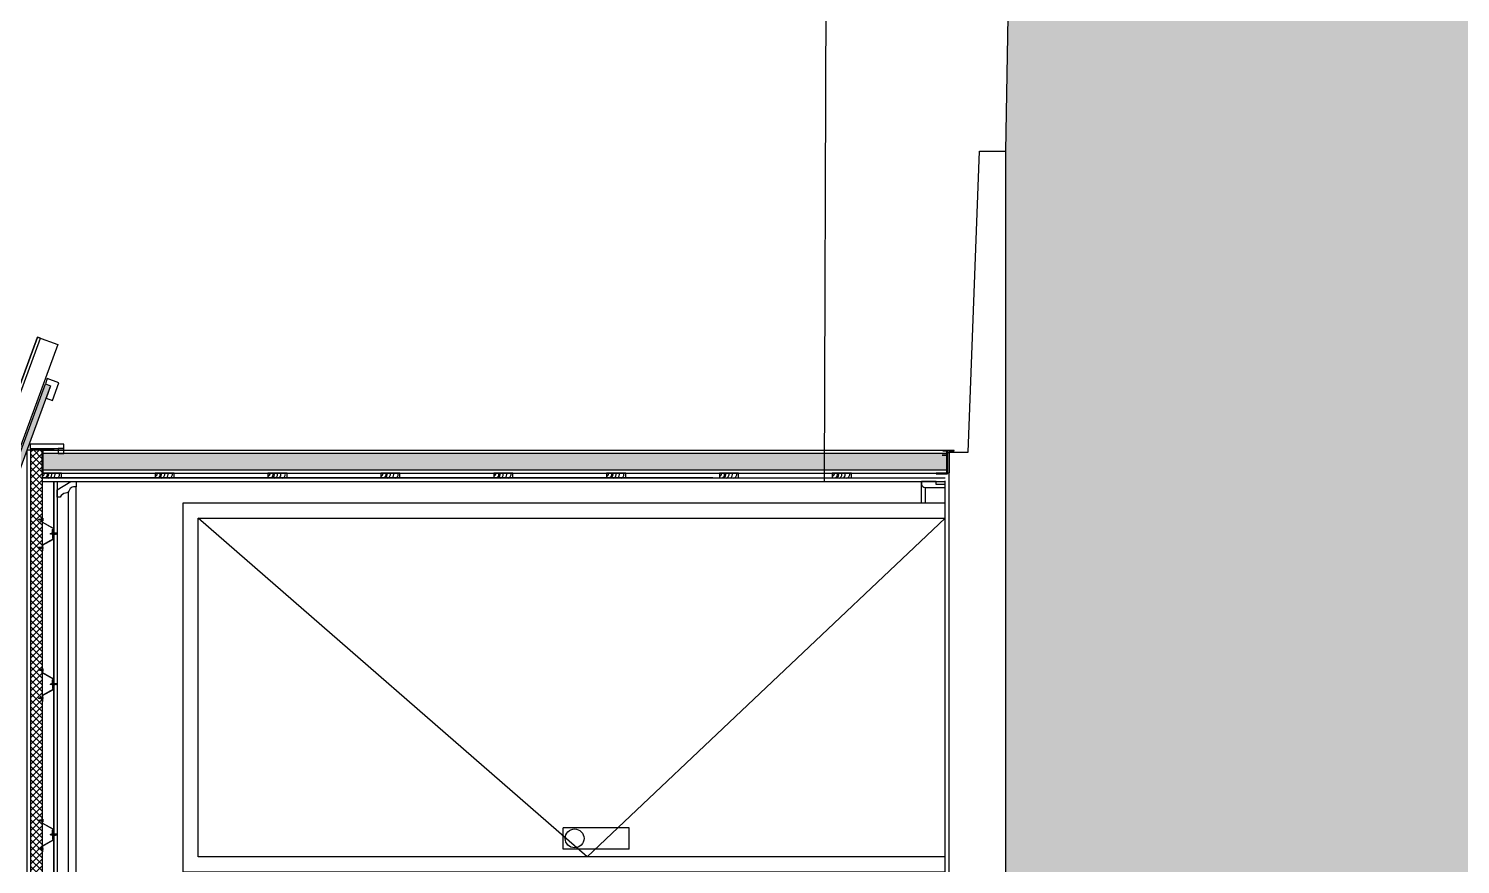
# Model space of a CAD drawing. Header units: inches. Extents: x 203 to 1065, y -1127 to 921.
# Drawn here: x 405.839 to 409.644, y 849.197 to 851.419 of the extents above; entities that cross this region are included whole.
import ezdxf

# ---------------------------------------------------------------- set-up
doc = ezdxf.new("R2010")
doc.units = ezdxf.units.IN
doc.header["$MEASUREMENT"] = 0
doc.linetypes.add('CONTINUA', pattern=[0])
doc.linetypes.add('DASHED2', pattern=[0.375, 0.25, -0.125])
for name, color, linetype in [('1-PLATEA', 3, 'Continuous'), ('CORTE MUROS', 4, 'CONTINUA'), ('CORTE PERFILES Y CERCHA', 3, 'CONTINUA'), ('CORTE PROY', 8, 'CONTINUA'), ('Vegetación', 102, 'Continuous')]:
    doc.layers.add(name, color=color, linetype=linetype)

msp = doc.modelspace()

# ---------------------------------------------------------------- hatches: boundary and pattern name
at = {"linetype": 'ByBlock', "true_color": 0x139b48}
h = msp.add_hatch(color=114, dxfattribs=at)
h.dxf.hatch_style = 1
h.paths.add_polyline_path([(411.4157, 897.9894), (409.4157, 897.9894), (409.0657, 894.6147), (409.0657, 885.3667), (408.7657, 878.8867), (408.7657, 869.6387), (408.4357, 851.0931), (408.4357, 839.3171), (408.1657, 838.0559), (411.4157, 838.0559)])
at = {"layer": 'CORTE MUROS', "ltscale": 0.5}
h = msp.add_hatch(dxfattribs=at)
h.set_pattern_fill('ANSI38', color=252, scale=0.05, angle=90.1237, style=0)
h.set_pattern_definition([(135.1236939, (402.78324, 403.405945), (-0.00440986616, -0.004428948005), []), (225.1236939, (402.78324, 403.405945), (-0.00439078432, -0.01326776217), [0.015625, -0.009375])])
h.paths.add_polyline_path([(403.9681, 845.2051), (403.954, 845.2103), (405.883, 850.4746), (405.8971, 850.4694)])
at = {"layer": 'CORTE MUROS'}
h = msp.add_hatch(dxfattribs=at)
h.set_pattern_fill('HONEY', color=251, scale=0.003, angle=90, style=0)
h.set_pattern_definition([(90, (1198.903841, -1413.614507), (-0.008248891935, 0.0142875), [0.009525, -0.01905]), (210, (1198.903841, -1413.614507), (-0.00824889199, -0.01428749997), [0.009525, -0.01905]), (150, (1198.903841, -1413.614507), (-0.016497783924, 3e-11), [-0.01905, 0.009525])])
h.paths.add_polyline_path([(405.8767, 850.2451), (405.8767, 850.2891), (408.2787, 850.2891), (408.2787, 850.2451)])
at = {"layer": 'CORTE PERFILES Y CERCHA', "ltscale": 0.5}
h = msp.add_hatch(dxfattribs=at)
h.set_pattern_fill('_USER', color=251, scale=0.0125, angle=135, style=0, double=1, pattern_type=0)
h.set_pattern_definition([(135, (377.291917, 560.07682), (-0.00883883476, -0.00883883476), []), (225, (377.291917, 560.07682), (0.00883883476, -0.00883883476), [])])
h.paths.add_polyline_path([(405.8447, 840.1111), (405.8447, 850.2991), (405.8747, 850.2991), (405.8747, 840.1111)])
at = {"layer": 'CORTE PERFILES Y CERCHA'}
msp.add_hatch(color=256, dxfattribs=at).paths.add_polyline_path([(405.8747, 850.2391), (405.8747, 850.3011), (405.8925, 850.3011), (405.8927, 850.3009), (405.8929, 850.3011), (405.9047, 850.3011), (405.9047, 850.2991), (405.8767, 850.2991), (405.8767, 850.2793), (405.8765, 850.2791), (405.8767, 850.2789), (405.8767, 850.2451), (405.8767, 850.2391)])
h = msp.add_hatch(color=256, dxfattribs=at)
h.paths.add_polyline_path([(408.2507, 850.2371), (408.2507, 850.2351), (408.2727, 850.2351), (408.2807, 850.2351), (408.2807, 850.2961), (408.2897, 850.2961), (408.2887, 850.2971), (408.2787, 850.2971), (408.2787, 850.2371)])
h.paths.add_polyline_path([(408.2687, 850.2971), (408.2687, 850.2961), (408.2787, 850.2961), (408.2787, 850.2971)], flags=17)
h.paths.add_polyline_path([(408.2887, 850.2971), (408.2897, 850.2961), (408.2987, 850.2961), (408.2987, 850.2971)])
h.paths.add_polyline_path([(408.2671, 850.2851, 0.388879), (408.2667, 850.2847), (408.2667, 850.2846), (408.2787, 850.2846), (408.2787, 850.2861)], flags=17)

# ---------------------------------------------------------------- linework, layer by layer
at = {"layer": '1-PLATEA', "color": 4}
for p, q in [((408.3357, 850.2931), (408.3657, 851.0931)), ((408.3657, 851.0931), (408.4357, 851.0931)), ((408.4357, 839.3171), (408.4357, 851.0931)), ((408.2857, 840.1171), (408.2857, 850.2931)), ((408.2857, 850.2931), (408.3357, 850.2931))]:
    msp.add_line(p, q, dxfattribs=at)
at = {"layer": 'CORTE MUROS', "color": 1}
for p, q in [((405.8747, 850.2371), (408.2747, 850.2371)), ((405.8747, 850.2244), (408.2747, 850.2244)), ((405.8747, 850.2154), (408.2747, 850.2154))]:
    msp.add_line(p, q, dxfattribs=at)
at = {"layer": 'CORTE MUROS'}
for points in [[(403.8958, 845.2316), (405.8625, 850.5988), (405.916, 850.5792), (403.9493, 845.212)], [(405.8625, 850.5988), (403.8958, 845.2316), (403.9033, 845.2289), (405.87, 850.5961)]]:
    msp.add_lwpolyline(points, close=True, dxfattribs=at)
for points in [[(403.9681, 845.2051), (403.954, 845.2103), (405.883, 850.4746), (405.8971, 850.4694), (403.9681, 845.2051)], [(405.8767, 850.2371), (408.2787, 850.2371), (408.2787, 850.2971), (405.8767, 850.2971)], [(408.2787, 850.2891), (405.8767, 850.2891)], [(408.2787, 850.2451), (405.8767, 850.2451)]]:
    msp.add_lwpolyline(points, dxfattribs=at)
at = {"layer": 'CORTE MUROS', "color": 1}
for points in [[(405.8747, 850.2371), (405.8747, 850.2244), (405.9255, 850.2244), (405.9255, 850.2371)], [(405.8747, 850.2371), (405.8747, 850.2244), (405.9255, 850.2244), (405.9255, 850.2371)], [(406.1747, 850.2371), (406.1747, 850.2244), (406.2255, 850.2244), (406.2255, 850.2371)], [(406.4747, 850.2371), (406.4747, 850.2244), (406.5255, 850.2244), (406.5255, 850.2371)], [(406.7747, 850.2371), (406.7747, 850.2244), (406.8255, 850.2244), (406.8255, 850.2371)], [(407.0747, 850.2371), (407.0747, 850.2244), (407.1255, 850.2244), (407.1255, 850.2371)], [(407.3747, 850.2371), (407.3747, 850.2244), (407.4255, 850.2244), (407.4255, 850.2371)], [(407.6747, 850.2371), (407.6747, 850.2244), (407.7255, 850.2244), (407.7255, 850.2371)], [(407.9747, 850.2371), (407.9747, 850.2244), (408.0255, 850.2244), (408.0255, 850.2371)]]:
    msp.add_lwpolyline(points, close=True, dxfattribs=at)
at = {"layer": 'CORTE MUROS', "color": 254, "linetype": 'DASHED2', "ltscale": 0.05, "const_width": 0.003, "elevation": 0}
msp.add_lwpolyline([(408.2747, 850.2258), (405.8747, 850.2258)], close=True, dxfattribs=at)
at = {"layer": 'CORTE MUROS', "color": 1}
for centre, radius, start, end in [((405.8718, 850.2371), 0.00878, 288.9627, 359.9781), ((405.8718, 850.2371), 0.00878, 288.9627, 359.9781), ((405.8784, 850.2342), 0.0101, 284.3105, 16.715), ((405.8784, 850.2342), 0.0101, 284.3105, 16.715), ((405.8821, 850.2338), 0.00986, 287.7246, 17.0401), ((405.8821, 850.2338), 0.00986, 287.7246, 17.0401), ((405.8901, 850.234), 0.0101, 284.3105, 16.715), ((405.8901, 850.234), 0.0101, 284.3105, 16.715), ((405.898, 850.234), 0.0112, 301.4112, 16.4414), ((405.898, 850.234), 0.0112, 301.4112, 16.4414), ((405.9108, 850.234), 0.0101, 284.3105, 16.715), ((405.9108, 850.234), 0.0101, 284.3105, 16.715), ((406.1718, 850.2371), 0.00878, 288.9627, 359.9781), ((406.1784, 850.2342), 0.0101, 284.3105, 16.715), ((406.1821, 850.2338), 0.00986, 287.7246, 17.0401), ((406.1901, 850.234), 0.0101, 284.3105, 16.715), ((406.198, 850.234), 0.0112, 301.4112, 16.4414), ((406.2108, 850.234), 0.0101, 284.3105, 16.715), ((406.4718, 850.2371), 0.00878, 288.9627, 359.9781), ((406.4784, 850.2342), 0.0101, 284.3105, 16.715), ((406.4821, 850.2338), 0.00986, 287.7246, 17.0401), ((406.4901, 850.234), 0.0101, 284.3105, 16.715), ((406.498, 850.234), 0.0112, 301.4112, 16.4414), ((406.5108, 850.234), 0.0101, 284.3105, 16.715), ((406.7718, 850.2371), 0.00878, 288.9627, 359.9781), ((406.7784, 850.2342), 0.0101, 284.3105, 16.715), ((406.7821, 850.2338), 0.00986, 287.7246, 17.0401), ((406.7901, 850.234), 0.0101, 284.3105, 16.715), ((406.798, 850.234), 0.0112, 301.4112, 16.4414), ((406.8108, 850.234), 0.0101, 284.3105, 16.715), ((407.0718, 850.2371), 0.00878, 288.9627, 359.9781), ((407.0784, 850.2342), 0.0101, 284.3105, 16.715), ((407.0821, 850.2338), 0.00986, 287.7246, 17.0401), ((407.0901, 850.234), 0.0101, 284.3105, 16.715), ((407.098, 850.234), 0.0112, 301.4112, 16.4414), ((407.1108, 850.234), 0.0101, 284.3105, 16.715), ((407.3718, 850.2371), 0.00878, 288.9627, 359.9781), ((407.3784, 850.2342), 0.0101, 284.3105, 16.715), ((407.3821, 850.2338), 0.00986, 287.7246, 17.0401), ((407.3901, 850.234), 0.0101, 284.3105, 16.715), ((407.398, 850.234), 0.0112, 301.4112, 16.4414), ((407.4108, 850.234), 0.0101, 284.3105, 16.715), ((407.6718, 850.2371), 0.00878, 288.9627, 359.9781), ((407.6784, 850.2342), 0.0101, 284.3105, 16.715), ((407.6821, 850.2338), 0.00986, 287.7246, 17.0401), ((407.6901, 850.234), 0.0101, 284.3105, 16.715), ((407.698, 850.234), 0.0112, 301.4112, 16.4414), ((407.7108, 850.234), 0.0101, 284.3105, 16.715), ((407.9718, 850.2371), 0.00878, 288.9627, 359.9781), ((407.9784, 850.2342), 0.0101, 284.3105, 16.715), ((407.9821, 850.2338), 0.00986, 287.7246, 17.0401), ((407.9901, 850.234), 0.0101, 284.3105, 16.715), ((407.998, 850.234), 0.0112, 301.4112, 16.4414), ((408.0108, 850.234), 0.0101, 284.3105, 16.715)]:
    msp.add_arc(centre, radius, start, end, dxfattribs=at)
at = {"layer": 'CORTE PERFILES Y CERCHA', "color": 2}
for p, q in [((405.9047, 850.2154), (405.9047, 840.1948)), ((405.9057, 850.2154), (405.9057, 840.1948)), ((405.9147, 850.2154), (405.9147, 840.1948))]:
    msp.add_line(p, q, dxfattribs=at)
at = {"layer": 'CORTE PERFILES Y CERCHA'}
for p, q in [((408.2747, 840.1751), (408.2747, 850.2171)), ((405.8686, 850.1147), (405.8682, 850.1143)), ((405.8686, 850.1147), (405.8691, 850.1144)), ((405.869, 850.1124), (405.8686, 850.1147)), ((405.8699, 850.1145), (405.8691, 850.1144)), ((405.8703, 850.115), (405.8699, 850.1145)), ((405.8699, 850.1145), (405.8704, 850.1125)), ((405.8703, 850.115), (405.8708, 850.1146)), ((405.8709, 850.1121), (405.8703, 850.115)), ((405.8717, 850.1147), (405.8708, 850.1146)), ((405.8708, 850.1146), (405.8713, 850.1124)), ((405.8721, 850.1153), (405.8717, 850.1147)), ((405.8717, 850.1147), (405.8723, 850.1123)), ((405.8721, 850.1153), (405.8726, 850.1148)), ((405.8727, 850.1118), (405.8721, 850.1153)), ((405.8735, 850.1149), (405.8726, 850.1148)), ((405.8726, 850.1148), (405.8732, 850.1122)), ((405.8739, 850.1155), (405.8735, 850.1149)), ((405.8735, 850.1149), (405.8742, 850.1121)), ((405.8739, 850.1155), (405.8744, 850.115)), ((405.8747, 850.1115), (405.8739, 850.1155)), ((405.8751, 850.1151), (405.8744, 850.115)), ((405.8744, 850.115), (405.8751, 850.112)), ((405.8747, 850.1151), (405.8747, 850.122)), ((405.8751, 850.1151), (405.8751, 850.122)), ((405.8751, 850.122), (405.8752, 850.122)), ((405.8756, 850.117), (405.8751, 850.1165)), ((405.8751, 850.1105), (405.8751, 850.1165)), ((405.8751, 850.1151), (405.8751, 850.112)), ((405.8752, 850.1201), (405.8752, 850.122)), ((405.8752, 850.1201), (405.8756, 850.1201)), ((405.8756, 850.1201), (405.8756, 850.122)), ((405.8756, 850.1171), (405.8756, 850.11)), ((405.8756, 850.117), (405.8756, 850.1101)), ((405.8764, 850.1171), (405.8764, 850.11)), ((405.8682, 850.1143), (405.8644, 850.1135)), ((405.8644, 850.1135), (405.8652, 850.114)), ((405.8652, 850.1135), (405.8644, 850.1135)), ((405.8644, 850.1135), (405.8652, 850.1131)), ((405.8682, 850.1143), (405.8652, 850.114)), ((405.8652, 850.1131), (405.8652, 850.1135)), ((405.8686, 850.1128), (405.8652, 850.1131)), ((405.8682, 850.1143), (405.8686, 850.1128)), ((405.869, 850.1124), (405.8686, 850.1128)), ((405.869, 850.1124), (405.8695, 850.1126)), ((405.8691, 850.1144), (405.8695, 850.1126)), ((405.8704, 850.1125), (405.8695, 850.1126)), ((405.8709, 850.1121), (405.8704, 850.1125)), ((405.8709, 850.1121), (405.8713, 850.1124)), ((405.8723, 850.1123), (405.8713, 850.1124)), ((405.8727, 850.1118), (405.8723, 850.1123)), ((405.8727, 850.1118), (405.8732, 850.1122)), ((405.8742, 850.1121), (405.8732, 850.1122)), ((405.8747, 850.1115), (405.8742, 850.1121)), ((405.8747, 850.1115), (405.8751, 850.112)), ((405.8747, 850.1065), (405.8747, 850.1116)), ((405.8751, 850.1068), (405.8751, 850.112)), ((405.8756, 850.1101), (405.8751, 850.1105)), ((405.8769, 850.1135), (405.8764, 850.1135)), ((405.8978, 850.0754), (405.8982, 850.0771)), ((405.8985, 850.0775), (405.8981, 850.0751)), ((405.8985, 850.0775), (405.8982, 850.0771)), ((405.8984, 850.0752), (405.8989, 850.0771)), ((405.8985, 850.0775), (405.8989, 850.0771)), ((405.8996, 850.0773), (405.8989, 850.0771)), ((405.899, 850.075), (405.8996, 850.0773)), ((405.8999, 850.0777), (405.8994, 850.0747)), ((405.8999, 850.0777), (405.8996, 850.0773)), ((405.8997, 850.075), (405.9002, 850.0773)), ((405.8999, 850.0777), (405.9003, 850.0773)), ((405.9009, 850.0773), (405.9002, 850.0773)), ((405.9004, 850.075), (405.9009, 850.0773)), ((405.9013, 850.0777), (405.9007, 850.0747)), ((405.9013, 850.0777), (405.9009, 850.0773)), ((405.901, 850.075), (405.9016, 850.0773)), ((405.9013, 850.0777), (405.9016, 850.0773)), ((405.9023, 850.0773), (405.9016, 850.0773)), ((405.9017, 850.075), (405.9023, 850.0773)), ((405.9026, 850.0777), (405.902, 850.0747)), ((405.9026, 850.0777), (405.9023, 850.0773)), ((405.9024, 850.075), (405.9029, 850.0773)), ((405.9026, 850.0777), (405.9029, 850.0773)), ((405.9036, 850.0773), (405.9029, 850.0773)), ((405.9031, 850.075), (405.9036, 850.0773)), ((405.904, 850.0777), (405.9034, 850.0747)), ((405.904, 850.0777), (405.9036, 850.0773)), ((405.9037, 850.075), (405.9043, 850.0773)), ((405.904, 850.0777), (405.9043, 850.0773)), ((405.905, 850.0773), (405.9043, 850.0773)), ((405.9044, 850.075), (405.905, 850.0773)), ((405.9053, 850.0777), (405.9047, 850.0747)), ((405.9053, 850.0777), (405.905, 850.0773)), ((405.9051, 850.075), (405.9056, 850.0773)), ((405.9053, 850.0777), (405.9056, 850.0773)), ((405.9064, 850.0773), (405.9056, 850.0773)), ((405.9064, 850.0773), (405.9056, 850.0773)), ((405.9058, 850.075), (405.9064, 850.0773)), ((405.9058, 850.075), (405.9064, 850.0773)), ((405.9067, 850.0777), (405.9061, 850.0747)), ((405.9067, 850.0777), (405.9064, 850.0773)), ((405.9065, 850.075), (405.907, 850.0773)), ((405.9067, 850.0777), (405.907, 850.0773)), ((405.9077, 850.0773), (405.907, 850.0773)), ((405.9072, 850.075), (405.9077, 850.0773)), ((405.9072, 850.075), (405.9077, 850.0773)), ((405.9072, 850.075), (405.9077, 850.0773)), ((405.9081, 850.0777), (405.9075, 850.0747)), ((405.9081, 850.0777), (405.9077, 850.0773)), ((405.9078, 850.075), (405.9084, 850.0773)), ((405.9081, 850.0777), (405.9084, 850.0773)), ((405.9091, 850.0773), (405.9084, 850.0773)), ((405.9085, 850.075), (405.9091, 850.0773)), ((405.9085, 850.075), (405.9091, 850.0773)), ((405.9085, 850.075), (405.9091, 850.0773)), ((405.9094, 850.0777), (405.9088, 850.0747)), ((405.9094, 850.0777), (405.9091, 850.0773)), ((405.9092, 850.075), (405.9097, 850.0773)), ((405.9094, 850.0777), (405.9097, 850.0773)), ((405.9104, 850.0773), (405.9097, 850.0773)), ((405.9098, 850.075), (405.9104, 850.0773)), ((405.9107, 850.0777), (405.9102, 850.0747)), ((405.9107, 850.0777), (405.9104, 850.0773)), ((405.9107, 850.0777), (405.9104, 850.0773)), ((405.9105, 850.075), (405.9111, 850.0773)), ((405.9107, 850.0777), (405.9111, 850.0773)), ((405.9107, 850.0777), (405.9111, 850.0773)), ((405.9118, 850.0773), (405.9111, 850.0773)), ((405.9112, 850.075), (405.9118, 850.0773)), ((405.9121, 850.0777), (405.9115, 850.0747)), ((405.9121, 850.0777), (405.9118, 850.0773)), ((405.9121, 850.0777), (405.9118, 850.0773)), ((405.9119, 850.075), (405.9124, 850.0773)), ((405.9121, 850.0777), (405.9124, 850.0773)), ((405.9121, 850.0777), (405.9124, 850.0773)), ((405.913, 850.0773), (405.9124, 850.0773)), ((405.9131, 850.0773), (405.9124, 850.0773)), ((405.9147, 850.0788), (405.9131, 850.0773)), ((405.9147, 850.0736), (405.9147, 850.0788)), ((405.8644, 850.0388), (405.8652, 850.0392)), ((405.8652, 850.0388), (405.8644, 850.0388)), ((405.8644, 850.0388), (405.8652, 850.0384)), ((405.8682, 850.038), (405.8644, 850.0388)), ((405.8686, 850.0396), (405.8652, 850.0392)), ((405.8652, 850.0392), (405.8652, 850.0388)), ((405.8682, 850.038), (405.8652, 850.0384)), ((405.8682, 850.038), (405.8686, 850.0396)), ((405.869, 850.0399), (405.8686, 850.0377)), ((405.869, 850.0399), (405.8686, 850.0396)), ((405.869, 850.0399), (405.8695, 850.0397)), ((405.8691, 850.0379), (405.8695, 850.0397)), ((405.8704, 850.0398), (405.8695, 850.0397)), ((405.8699, 850.0378), (405.8704, 850.0398)), ((405.8709, 850.0402), (405.8703, 850.0374)), ((405.8709, 850.0402), (405.8704, 850.0398)), ((405.8708, 850.0377), (405.8713, 850.0399)), ((405.8709, 850.0402), (405.8713, 850.0399)), ((405.8723, 850.04), (405.8713, 850.0399)), ((405.8717, 850.0376), (405.8723, 850.04)), ((405.8727, 850.0405), (405.8721, 850.0371)), ((405.8727, 850.0405), (405.8723, 850.04)), ((405.8726, 850.0375), (405.8732, 850.0401)), ((405.8727, 850.0405), (405.8732, 850.0401)), ((405.8742, 850.0402), (405.8732, 850.0401)), ((405.8735, 850.0374), (405.8742, 850.0402)), ((405.8747, 850.0408), (405.8739, 850.0368)), ((405.8747, 850.0408), (405.8742, 850.0402)), ((405.8744, 850.0373), (405.8751, 850.0403)), ((405.8747, 850.0459), (405.8747, 850.0407)), ((405.8747, 850.0408), (405.8751, 850.0403)), ((405.8751, 850.0456), (405.8751, 850.0403)), ((405.8756, 850.0422), (405.8751, 850.0418)), ((405.8751, 850.0418), (405.8751, 850.0403)), ((405.8751, 850.0372), (405.8751, 850.0403)), ((405.8756, 850.0352), (405.8756, 850.0423)), ((405.8756, 850.0353), (405.8756, 850.0422)), ((405.8764, 850.0352), (405.8764, 850.0423)), ((405.8769, 850.0388), (405.8764, 850.0388)), ((405.8978, 850.0754), (405.8954, 850.0762)), ((405.8981, 850.0751), (405.8978, 850.0754)), ((405.8981, 850.0751), (405.8984, 850.0752)), ((405.899, 850.075), (405.8984, 850.0752)), ((405.8994, 850.0747), (405.899, 850.075)), ((405.8994, 850.0747), (405.8997, 850.075)), ((405.9004, 850.075), (405.8997, 850.075)), ((405.9007, 850.0747), (405.9004, 850.075)), ((405.9007, 850.0747), (405.901, 850.075)), ((405.9017, 850.075), (405.901, 850.075)), ((405.902, 850.0747), (405.9017, 850.075)), ((405.902, 850.0747), (405.9024, 850.075)), ((405.9031, 850.075), (405.9024, 850.075)), ((405.9034, 850.0747), (405.9031, 850.075)), ((405.9034, 850.0747), (405.9037, 850.075)), ((405.9044, 850.075), (405.9037, 850.075)), ((405.9047, 850.0747), (405.9044, 850.075)), ((405.9047, 850.0747), (405.9051, 850.075)), ((405.9058, 850.075), (405.9051, 850.075)), ((405.9061, 850.0747), (405.9058, 850.075)), ((405.9061, 850.0747), (405.9065, 850.075)), ((405.9072, 850.075), (405.9065, 850.075)), ((405.9075, 850.0747), (405.9072, 850.075)), ((405.9075, 850.0747), (405.9078, 850.075)), ((405.9085, 850.075), (405.9078, 850.075)), ((405.9088, 850.0747), (405.9085, 850.075)), ((405.9088, 850.0747), (405.9092, 850.075)), ((405.9098, 850.075), (405.9092, 850.075)), ((405.9102, 850.0747), (405.9098, 850.075)), ((405.9102, 850.0747), (405.9105, 850.075)), ((405.9112, 850.075), (405.9105, 850.075)), ((405.9115, 850.0747), (405.9112, 850.075)), ((405.9115, 850.0747), (405.9119, 850.075)), ((405.9124, 850.075), (405.9119, 850.075)), ((405.9131, 850.075), (405.9119, 850.075)), ((405.9147, 850.0736), (405.9131, 850.075)), ((405.9147, 850.0762), (405.9143, 850.0762)), ((405.8686, 850.0377), (405.8682, 850.038)), ((405.8686, 850.0377), (405.8691, 850.0379)), ((405.8699, 850.0378), (405.8691, 850.0379)), ((405.8703, 850.0374), (405.8699, 850.0378)), ((405.8703, 850.0374), (405.8708, 850.0377)), ((405.8717, 850.0376), (405.8708, 850.0377)), ((405.8721, 850.0371), (405.8717, 850.0376)), ((405.8721, 850.0371), (405.8726, 850.0375)), ((405.8735, 850.0374), (405.8726, 850.0375)), ((405.8739, 850.0368), (405.8735, 850.0374)), ((405.8739, 850.0368), (405.8744, 850.0373)), ((405.8751, 850.0372), (405.8744, 850.0373)), ((405.8747, 850.0373), (405.8747, 850.0303)), ((405.8751, 850.0372), (405.8751, 850.0303)), ((405.8751, 850.0372), (405.8751, 850.0358)), ((405.8756, 850.0353), (405.8751, 850.0358)), ((405.8751, 850.0303), (405.8752, 850.0303)), ((405.8752, 850.0322), (405.8752, 850.0303)), ((405.8752, 850.0322), (405.8756, 850.0322)), ((405.8756, 850.0322), (405.8756, 850.0303)), ((405.8682, 849.7143), (405.8644, 849.7135)), ((405.8644, 849.7135), (405.8652, 849.714)), ((405.8652, 849.7135), (405.8644, 849.7135)), ((405.8644, 849.7135), (405.8652, 849.7131)), ((405.8682, 849.7143), (405.8652, 849.714)), ((405.8652, 849.7131), (405.8652, 849.7135)), ((405.8686, 849.7128), (405.8652, 849.7131)), ((405.8686, 849.7147), (405.8682, 849.7143)), ((405.8682, 849.7143), (405.8686, 849.7128)), ((405.8686, 849.7147), (405.8691, 849.7144)), ((405.869, 849.7124), (405.8686, 849.7147)), ((405.869, 849.7124), (405.8686, 849.7128)), ((405.869, 849.7124), (405.8695, 849.7126)), ((405.8699, 849.7145), (405.8691, 849.7144)), ((405.8691, 849.7144), (405.8695, 849.7126)), ((405.8704, 849.7125), (405.8695, 849.7126)), ((405.8703, 849.715), (405.8699, 849.7145)), ((405.8699, 849.7145), (405.8704, 849.7125)), ((405.8703, 849.715), (405.8708, 849.7146)), ((405.8709, 849.7121), (405.8703, 849.715)), ((405.8709, 849.7121), (405.8704, 849.7125)), ((405.8717, 849.7147), (405.8708, 849.7146)), ((405.8708, 849.7146), (405.8713, 849.7124)), ((405.8709, 849.7121), (405.8713, 849.7124)), ((405.8723, 849.7123), (405.8713, 849.7124)), ((405.8721, 849.7153), (405.8717, 849.7147)), ((405.8717, 849.7147), (405.8723, 849.7123)), ((405.8721, 849.7153), (405.8726, 849.7148)), ((405.8727, 849.7118), (405.8721, 849.7153)), ((405.8727, 849.7118), (405.8723, 849.7123)), ((405.8735, 849.7149), (405.8726, 849.7148)), ((405.8726, 849.7148), (405.8732, 849.7122)), ((405.8727, 849.7118), (405.8732, 849.7122)), ((405.8742, 849.7121), (405.8732, 849.7122)), ((405.8739, 849.7155), (405.8735, 849.7149)), ((405.8735, 849.7149), (405.8742, 849.7121)), ((405.8739, 849.7155), (405.8744, 849.715)), ((405.8747, 849.7115), (405.8739, 849.7155)), ((405.8747, 849.7115), (405.8742, 849.7121)), ((405.8751, 849.7151), (405.8744, 849.715)), ((405.8744, 849.715), (405.8751, 849.712)), ((405.8747, 849.7151), (405.8747, 849.722)), ((405.8747, 849.7115), (405.8751, 849.712)), ((405.8747, 849.7065), (405.8747, 849.7116)), ((405.8751, 849.7151), (405.8751, 849.722)), ((405.8751, 849.722), (405.8752, 849.722)), ((405.8756, 849.717), (405.8751, 849.7165)), ((405.8751, 849.7105), (405.8751, 849.7165)), ((405.8751, 849.7151), (405.8751, 849.712)), ((405.8751, 849.7068), (405.8751, 849.712)), ((405.8756, 849.7101), (405.8751, 849.7105)), ((405.8752, 849.7201), (405.8752, 849.722)), ((405.8752, 849.7201), (405.8756, 849.7201)), ((405.8756, 849.7201), (405.8756, 849.722)), ((405.8756, 849.7171), (405.8756, 849.71)), ((405.8756, 849.717), (405.8756, 849.7101)), ((405.8764, 849.7171), (405.8764, 849.71)), ((405.8769, 849.7135), (405.8764, 849.7135)), ((405.8978, 849.6754), (405.8954, 849.6762)), ((405.8978, 849.6754), (405.8982, 849.6771)), ((405.8981, 849.6751), (405.8978, 849.6754)), ((405.8985, 849.6775), (405.8981, 849.6751)), ((405.8981, 849.6751), (405.8984, 849.6752)), ((405.8985, 849.6775), (405.8982, 849.6771)), ((405.8984, 849.6752), (405.8989, 849.6771)), ((405.899, 849.675), (405.8984, 849.6752)), ((405.8985, 849.6775), (405.8989, 849.6771)), ((405.8996, 849.6773), (405.8989, 849.6771)), ((405.899, 849.675), (405.8996, 849.6773)), ((405.8994, 849.6747), (405.899, 849.675)), ((405.8999, 849.6777), (405.8994, 849.6747)), ((405.8994, 849.6747), (405.8997, 849.675)), ((405.8999, 849.6777), (405.8996, 849.6773)), ((405.8997, 849.675), (405.9002, 849.6773)), ((405.9004, 849.675), (405.8997, 849.675)), ((405.8999, 849.6777), (405.9003, 849.6773)), ((405.9009, 849.6773), (405.9002, 849.6773)), ((405.9004, 849.675), (405.9009, 849.6773)), ((405.9007, 849.6747), (405.9004, 849.675)), ((405.9013, 849.6777), (405.9007, 849.6747)), ((405.9007, 849.6747), (405.901, 849.675)), ((405.9013, 849.6777), (405.9009, 849.6773)), ((405.901, 849.675), (405.9016, 849.6773)), ((405.9017, 849.675), (405.901, 849.675)), ((405.9013, 849.6777), (405.9016, 849.6773)), ((405.9023, 849.6773), (405.9016, 849.6773)), ((405.9017, 849.675), (405.9023, 849.6773)), ((405.902, 849.6747), (405.9017, 849.675)), ((405.9026, 849.6777), (405.902, 849.6747)), ((405.902, 849.6747), (405.9024, 849.675)), ((405.9026, 849.6777), (405.9023, 849.6773)), ((405.9024, 849.675), (405.9029, 849.6773)), ((405.9031, 849.675), (405.9024, 849.675)), ((405.9026, 849.6777), (405.9029, 849.6773)), ((405.9036, 849.6773), (405.9029, 849.6773)), ((405.9031, 849.675), (405.9036, 849.6773)), ((405.9034, 849.6747), (405.9031, 849.675)), ((405.904, 849.6777), (405.9034, 849.6747)), ((405.9034, 849.6747), (405.9037, 849.675)), ((405.904, 849.6777), (405.9036, 849.6773)), ((405.9037, 849.675), (405.9043, 849.6773)), ((405.9044, 849.675), (405.9037, 849.675)), ((405.904, 849.6777), (405.9043, 849.6773)), ((405.905, 849.6773), (405.9043, 849.6773)), ((405.9044, 849.675), (405.905, 849.6773)), ((405.9047, 849.6747), (405.9044, 849.675)), ((405.9053, 849.6777), (405.9047, 849.6747)), ((405.9047, 849.6747), (405.9051, 849.675)), ((405.9053, 849.6777), (405.905, 849.6773)), ((405.9051, 849.675), (405.9056, 849.6773)), ((405.9058, 849.675), (405.9051, 849.675)), ((405.9053, 849.6777), (405.9056, 849.6773)), ((405.9064, 849.6773), (405.9056, 849.6773)), ((405.9064, 849.6773), (405.9056, 849.6773)), ((405.9058, 849.675), (405.9064, 849.6773)), ((405.9058, 849.675), (405.9064, 849.6773)), ((405.9061, 849.6747), (405.9058, 849.675)), ((405.9067, 849.6777), (405.9061, 849.6747)), ((405.9061, 849.6747), (405.9065, 849.675)), ((405.9067, 849.6777), (405.9064, 849.6773)), ((405.9065, 849.675), (405.907, 849.6773)), ((405.9072, 849.675), (405.9065, 849.675)), ((405.9067, 849.6777), (405.907, 849.6773)), ((405.9077, 849.6773), (405.907, 849.6773)), ((405.9072, 849.675), (405.9077, 849.6773)), ((405.9072, 849.675), (405.9077, 849.6773)), ((405.9072, 849.675), (405.9077, 849.6773)), ((405.9075, 849.6747), (405.9072, 849.675)), ((405.9081, 849.6777), (405.9075, 849.6747)), ((405.9075, 849.6747), (405.9078, 849.675)), ((405.9081, 849.6777), (405.9077, 849.6773)), ((405.9078, 849.675), (405.9084, 849.6773)), ((405.9085, 849.675), (405.9078, 849.675)), ((405.9081, 849.6777), (405.9084, 849.6773)), ((405.9091, 849.6773), (405.9084, 849.6773)), ((405.9085, 849.675), (405.9091, 849.6773)), ((405.9085, 849.675), (405.9091, 849.6773)), ((405.9085, 849.675), (405.9091, 849.6773)), ((405.9088, 849.6747), (405.9085, 849.675)), ((405.9094, 849.6777), (405.9088, 849.6747)), ((405.9088, 849.6747), (405.9092, 849.675)), ((405.9094, 849.6777), (405.9091, 849.6773)), ((405.9092, 849.675), (405.9097, 849.6773)), ((405.9098, 849.675), (405.9092, 849.675)), ((405.9094, 849.6777), (405.9097, 849.6773)), ((405.9104, 849.6773), (405.9097, 849.6773)), ((405.9098, 849.675), (405.9104, 849.6773)), ((405.9102, 849.6747), (405.9098, 849.675)), ((405.9107, 849.6777), (405.9102, 849.6747)), ((405.9102, 849.6747), (405.9105, 849.675)), ((405.9107, 849.6777), (405.9104, 849.6773)), ((405.9107, 849.6777), (405.9104, 849.6773)), ((405.9105, 849.675), (405.9111, 849.6773)), ((405.9112, 849.675), (405.9105, 849.675)), ((405.9107, 849.6777), (405.9111, 849.6773)), ((405.9107, 849.6777), (405.9111, 849.6773)), ((405.9118, 849.6773), (405.9111, 849.6773)), ((405.9112, 849.675), (405.9118, 849.6773)), ((405.9115, 849.6747), (405.9112, 849.675)), ((405.9121, 849.6777), (405.9115, 849.6747)), ((405.9115, 849.6747), (405.9119, 849.675)), ((405.9121, 849.6777), (405.9118, 849.6773)), ((405.9121, 849.6777), (405.9118, 849.6773)), ((405.9119, 849.675), (405.9124, 849.6773)), ((405.9124, 849.675), (405.9119, 849.675)), ((405.9131, 849.675), (405.9119, 849.675)), ((405.9121, 849.6777), (405.9124, 849.6773)), ((405.9121, 849.6777), (405.9124, 849.6773)), ((405.913, 849.6773), (405.9124, 849.6773)), ((405.9131, 849.6773), (405.9124, 849.6773)), ((405.9147, 849.6788), (405.9131, 849.6773)), ((405.9147, 849.6736), (405.9131, 849.675)), ((405.9147, 849.6762), (405.9143, 849.6762)), ((405.9147, 849.6736), (405.9147, 849.6788)), ((405.8644, 849.6388), (405.8652, 849.6392)), ((405.8652, 849.6388), (405.8644, 849.6388)), ((405.8644, 849.6388), (405.8652, 849.6384)), ((405.8682, 849.638), (405.8644, 849.6388)), ((405.8686, 849.6396), (405.8652, 849.6392)), ((405.8652, 849.6392), (405.8652, 849.6388)), ((405.8682, 849.638), (405.8652, 849.6384)), ((405.8682, 849.638), (405.8686, 849.6396)), ((405.8686, 849.6377), (405.8682, 849.638)), ((405.869, 849.6399), (405.8686, 849.6377)), ((405.869, 849.6399), (405.8686, 849.6396)), ((405.8686, 849.6377), (405.8691, 849.6379)), ((405.869, 849.6399), (405.8695, 849.6397)), ((405.8691, 849.6379), (405.8695, 849.6397)), ((405.8699, 849.6378), (405.8691, 849.6379)), ((405.8704, 849.6398), (405.8695, 849.6397)), ((405.8699, 849.6378), (405.8704, 849.6398)), ((405.8703, 849.6374), (405.8699, 849.6378)), ((405.8709, 849.6402), (405.8703, 849.6374)), ((405.8703, 849.6374), (405.8708, 849.6377)), ((405.8709, 849.6402), (405.8704, 849.6398)), ((405.8708, 849.6377), (405.8713, 849.6399)), ((405.8717, 849.6376), (405.8708, 849.6377)), ((405.8709, 849.6402), (405.8713, 849.6399)), ((405.8723, 849.64), (405.8713, 849.6399)), ((405.8717, 849.6376), (405.8723, 849.64)), ((405.8721, 849.6371), (405.8717, 849.6376)), ((405.8727, 849.6405), (405.8721, 849.6371)), ((405.8721, 849.6371), (405.8726, 849.6375)), ((405.8727, 849.6405), (405.8723, 849.64)), ((405.8726, 849.6375), (405.8732, 849.6401)), ((405.8735, 849.6374), (405.8726, 849.6375)), ((405.8727, 849.6405), (405.8732, 849.6401)), ((405.8742, 849.6402), (405.8732, 849.6401)), ((405.8735, 849.6374), (405.8742, 849.6402)), ((405.8739, 849.6368), (405.8735, 849.6374)), ((405.8747, 849.6408), (405.8739, 849.6368)), ((405.8739, 849.6368), (405.8744, 849.6373)), ((405.8747, 849.6408), (405.8742, 849.6402)), ((405.8744, 849.6373), (405.8751, 849.6403)), ((405.8751, 849.6372), (405.8744, 849.6373)), ((405.8747, 849.6459), (405.8747, 849.6407)), ((405.8747, 849.6408), (405.8751, 849.6403)), ((405.8747, 849.6373), (405.8747, 849.6303)), ((405.8751, 849.6456), (405.8751, 849.6403)), ((405.8756, 849.6422), (405.8751, 849.6418)), ((405.8751, 849.6418), (405.8751, 849.6403)), ((405.8751, 849.6372), (405.8751, 849.6403)), ((405.8751, 849.6372), (405.8751, 849.6303)), ((405.8751, 849.6372), (405.8751, 849.6358)), ((405.8756, 849.6353), (405.8751, 849.6358)), ((405.8751, 849.6303), (405.8752, 849.6303)), ((405.8752, 849.6322), (405.8752, 849.6303)), ((405.8752, 849.6322), (405.8756, 849.6322)), ((405.8756, 849.6352), (405.8756, 849.6423)), ((405.8756, 849.6353), (405.8756, 849.6422)), ((405.8756, 849.6322), (405.8756, 849.6303)), ((405.8764, 849.6352), (405.8764, 849.6423)), ((405.8769, 849.6388), (405.8764, 849.6388)), ((405.8739, 849.3155), (405.8735, 849.3149)), ((405.8739, 849.3155), (405.8744, 849.315)), ((405.8747, 849.3115), (405.8739, 849.3155)), ((405.8747, 849.3151), (405.8747, 849.322)), ((405.8751, 849.3151), (405.8751, 849.322)), ((405.8751, 849.322), (405.8752, 849.322)), ((405.8756, 849.317), (405.8751, 849.3165)), ((405.8751, 849.3105), (405.8751, 849.3165)), ((405.8752, 849.3201), (405.8752, 849.322)), ((405.8752, 849.3201), (405.8756, 849.3201)), ((405.8756, 849.3201), (405.8756, 849.322)), ((405.8756, 849.3171), (405.8756, 849.31)), ((405.8756, 849.317), (405.8756, 849.3101)), ((405.8764, 849.3171), (405.8764, 849.31)), ((405.8682, 849.3143), (405.8644, 849.3135)), ((405.8644, 849.3135), (405.8652, 849.314)), ((405.8652, 849.3135), (405.8644, 849.3135)), ((405.8644, 849.3135), (405.8652, 849.3131)), ((405.8682, 849.3143), (405.8652, 849.314)), ((405.8652, 849.3131), (405.8652, 849.3135)), ((405.8686, 849.3128), (405.8652, 849.3131)), ((405.8686, 849.3147), (405.8682, 849.3143)), ((405.8682, 849.3143), (405.8686, 849.3128)), ((405.8686, 849.3147), (405.8691, 849.3144)), ((405.869, 849.3124), (405.8686, 849.3147)), ((405.869, 849.3124), (405.8686, 849.3128)), ((405.869, 849.3124), (405.8695, 849.3126)), ((405.8699, 849.3145), (405.8691, 849.3144)), ((405.8691, 849.3144), (405.8695, 849.3126)), ((405.8704, 849.3125), (405.8695, 849.3126)), ((405.8703, 849.315), (405.8699, 849.3145)), ((405.8699, 849.3145), (405.8704, 849.3125)), ((405.8703, 849.315), (405.8708, 849.3146)), ((405.8709, 849.3121), (405.8703, 849.315)), ((405.8709, 849.3121), (405.8704, 849.3125)), ((405.8717, 849.3147), (405.8708, 849.3146)), ((405.8708, 849.3146), (405.8713, 849.3124)), ((405.8709, 849.3121), (405.8713, 849.3124)), ((405.8723, 849.3123), (405.8713, 849.3124)), ((405.8721, 849.3153), (405.8717, 849.3147)), ((405.8717, 849.3147), (405.8723, 849.3123)), ((405.8721, 849.3153), (405.8726, 849.3148)), ((405.8727, 849.3118), (405.8721, 849.3153)), ((405.8727, 849.3118), (405.8723, 849.3123)), ((405.8735, 849.3149), (405.8726, 849.3148)), ((405.8726, 849.3148), (405.8732, 849.3122)), ((405.8727, 849.3118), (405.8732, 849.3122)), ((405.8742, 849.3121), (405.8732, 849.3122)), ((405.8735, 849.3149), (405.8742, 849.3121)), ((405.8747, 849.3115), (405.8742, 849.3121)), ((405.8751, 849.3151), (405.8744, 849.315)), ((405.8744, 849.315), (405.8751, 849.312)), ((405.8747, 849.3115), (405.8751, 849.312)), ((405.8747, 849.3065), (405.8747, 849.3116)), ((405.8751, 849.3151), (405.8751, 849.312)), ((405.8751, 849.3068), (405.8751, 849.312)), ((405.8756, 849.3101), (405.8751, 849.3105)), ((405.8769, 849.3135), (405.8764, 849.3135)), ((405.8985, 849.2775), (405.8981, 849.2751)), ((405.8985, 849.2775), (405.8982, 849.2771)), ((405.8985, 849.2775), (405.8989, 849.2771)), ((405.8996, 849.2773), (405.8989, 849.2771)), ((405.899, 849.275), (405.8996, 849.2773)), ((405.8999, 849.2777), (405.8994, 849.2747)), ((405.8999, 849.2777), (405.8996, 849.2773)), ((405.8997, 849.275), (405.9002, 849.2773)), ((405.8999, 849.2777), (405.9003, 849.2773)), ((405.9009, 849.2773), (405.9002, 849.2773)), ((405.9004, 849.275), (405.9009, 849.2773)), ((405.9013, 849.2777), (405.9007, 849.2747)), ((405.9013, 849.2777), (405.9009, 849.2773)), ((405.901, 849.275), (405.9016, 849.2773)), ((405.9013, 849.2777), (405.9016, 849.2773)), ((405.9023, 849.2773), (405.9016, 849.2773)), ((405.9017, 849.275), (405.9023, 849.2773)), ((405.9026, 849.2777), (405.902, 849.2747)), ((405.9026, 849.2777), (405.9023, 849.2773)), ((405.9024, 849.275), (405.9029, 849.2773)), ((405.9026, 849.2777), (405.9029, 849.2773)), ((405.9036, 849.2773), (405.9029, 849.2773)), ((405.9031, 849.275), (405.9036, 849.2773)), ((405.904, 849.2777), (405.9034, 849.2747)), ((405.904, 849.2777), (405.9036, 849.2773)), ((405.9037, 849.275), (405.9043, 849.2773)), ((405.904, 849.2777), (405.9043, 849.2773)), ((405.905, 849.2773), (405.9043, 849.2773)), ((405.9044, 849.275), (405.905, 849.2773)), ((405.9053, 849.2777), (405.9047, 849.2747)), ((405.9053, 849.2777), (405.905, 849.2773)), ((405.9051, 849.275), (405.9056, 849.2773)), ((405.9053, 849.2777), (405.9056, 849.2773)), ((405.9064, 849.2773), (405.9056, 849.2773)), ((405.9064, 849.2773), (405.9056, 849.2773)), ((405.9058, 849.275), (405.9064, 849.2773)), ((405.9058, 849.275), (405.9064, 849.2773)), ((405.9067, 849.2777), (405.9061, 849.2747)), ((405.9067, 849.2777), (405.9064, 849.2773)), ((405.9065, 849.275), (405.907, 849.2773)), ((405.9067, 849.2777), (405.907, 849.2773)), ((405.9077, 849.2773), (405.907, 849.2773)), ((405.9072, 849.275), (405.9077, 849.2773)), ((405.9072, 849.275), (405.9077, 849.2773)), ((405.9072, 849.275), (405.9077, 849.2773)), ((405.9081, 849.2777), (405.9075, 849.2747)), ((405.9081, 849.2777), (405.9077, 849.2773)), ((405.9078, 849.275), (405.9084, 849.2773)), ((405.9081, 849.2777), (405.9084, 849.2773)), ((405.9091, 849.2773), (405.9084, 849.2773)), ((405.9085, 849.275), (405.9091, 849.2773)), ((405.9085, 849.275), (405.9091, 849.2773)), ((405.9085, 849.275), (405.9091, 849.2773)), ((405.9094, 849.2777), (405.9088, 849.2747)), ((405.9094, 849.2777), (405.9091, 849.2773)), ((405.9092, 849.275), (405.9097, 849.2773)), ((405.9094, 849.2777), (405.9097, 849.2773)), ((405.9104, 849.2773), (405.9097, 849.2773)), ((405.9098, 849.275), (405.9104, 849.2773)), ((405.9107, 849.2777), (405.9102, 849.2747)), ((405.9107, 849.2777), (405.9104, 849.2773)), ((405.9107, 849.2777), (405.9104, 849.2773)), ((405.9105, 849.275), (405.9111, 849.2773)), ((405.9107, 849.2777), (405.9111, 849.2773)), ((405.9107, 849.2777), (405.9111, 849.2773)), ((405.9118, 849.2773), (405.9111, 849.2773)), ((405.9112, 849.275), (405.9118, 849.2773)), ((405.9121, 849.2777), (405.9115, 849.2747)), ((405.9121, 849.2777), (405.9118, 849.2773)), ((405.9121, 849.2777), (405.9118, 849.2773)), ((405.9119, 849.275), (405.9124, 849.2773)), ((405.9121, 849.2777), (405.9124, 849.2773)), ((405.9121, 849.2777), (405.9124, 849.2773)), ((405.913, 849.2773), (405.9124, 849.2773)), ((405.9131, 849.2773), (405.9124, 849.2773)), ((405.9147, 849.2788), (405.9131, 849.2773)), ((405.9147, 849.2736), (405.9147, 849.2788)), ((405.8644, 849.2388), (405.8652, 849.2392)), ((405.8686, 849.2396), (405.8652, 849.2392)), ((405.8652, 849.2392), (405.8652, 849.2388)), ((405.8682, 849.238), (405.8686, 849.2396)), ((405.869, 849.2399), (405.8686, 849.2377)), ((405.869, 849.2399), (405.8686, 849.2396)), ((405.869, 849.2399), (405.8695, 849.2397)), ((405.8691, 849.2379), (405.8695, 849.2397)), ((405.8704, 849.2398), (405.8695, 849.2397)), ((405.8699, 849.2378), (405.8704, 849.2398)), ((405.8709, 849.2402), (405.8703, 849.2374)), ((405.8709, 849.2402), (405.8704, 849.2398)), ((405.8708, 849.2377), (405.8713, 849.2399)), ((405.8709, 849.2402), (405.8713, 849.2399)), ((405.8723, 849.24), (405.8713, 849.2399)), ((405.8717, 849.2376), (405.8723, 849.24)), ((405.8727, 849.2405), (405.8721, 849.2371)), ((405.8727, 849.2405), (405.8723, 849.24)), ((405.8726, 849.2375), (405.8732, 849.2401)), ((405.8727, 849.2405), (405.8732, 849.2401)), ((405.8742, 849.2402), (405.8732, 849.2401)), ((405.8735, 849.2374), (405.8742, 849.2402)), ((405.8747, 849.2408), (405.8739, 849.2368)), ((405.8747, 849.2408), (405.8742, 849.2402)), ((405.8744, 849.2373), (405.8751, 849.2403)), ((405.8747, 849.2459), (405.8747, 849.2407)), ((405.8747, 849.2408), (405.8751, 849.2403)), ((405.8751, 849.2456), (405.8751, 849.2403)), ((405.8756, 849.2422), (405.8751, 849.2418)), ((405.8751, 849.2418), (405.8751, 849.2403)), ((405.8751, 849.2372), (405.8751, 849.2403)), ((405.8756, 849.2352), (405.8756, 849.2423)), ((405.8756, 849.2353), (405.8756, 849.2422)), ((405.8764, 849.2352), (405.8764, 849.2423)), ((405.8978, 849.2754), (405.8954, 849.2762)), ((405.8978, 849.2754), (405.8982, 849.2771)), ((405.8981, 849.2751), (405.8978, 849.2754)), ((405.8981, 849.2751), (405.8984, 849.2752)), ((405.8984, 849.2752), (405.8989, 849.2771)), ((405.899, 849.275), (405.8984, 849.2752)), ((405.8994, 849.2747), (405.899, 849.275)), ((405.8994, 849.2747), (405.8997, 849.275)), ((405.9004, 849.275), (405.8997, 849.275)), ((405.9007, 849.2747), (405.9004, 849.275)), ((405.9007, 849.2747), (405.901, 849.275)), ((405.9017, 849.275), (405.901, 849.275)), ((405.902, 849.2747), (405.9017, 849.275)), ((405.902, 849.2747), (405.9024, 849.275)), ((405.9031, 849.275), (405.9024, 849.275)), ((405.9034, 849.2747), (405.9031, 849.275)), ((405.9034, 849.2747), (405.9037, 849.275)), ((405.9044, 849.275), (405.9037, 849.275)), ((405.9047, 849.2747), (405.9044, 849.275)), ((405.9047, 849.2747), (405.9051, 849.275)), ((405.9058, 849.275), (405.9051, 849.275)), ((405.9061, 849.2747), (405.9058, 849.275)), ((405.9061, 849.2747), (405.9065, 849.275)), ((405.9072, 849.275), (405.9065, 849.275)), ((405.9075, 849.2747), (405.9072, 849.275)), ((405.9075, 849.2747), (405.9078, 849.275)), ((405.9085, 849.275), (405.9078, 849.275)), ((405.9088, 849.2747), (405.9085, 849.275)), ((405.9088, 849.2747), (405.9092, 849.275)), ((405.9098, 849.275), (405.9092, 849.275)), ((405.9102, 849.2747), (405.9098, 849.275)), ((405.9102, 849.2747), (405.9105, 849.275)), ((405.9112, 849.275), (405.9105, 849.275)), ((405.9115, 849.2747), (405.9112, 849.275)), ((405.9115, 849.2747), (405.9119, 849.275)), ((405.9124, 849.275), (405.9119, 849.275)), ((405.9131, 849.275), (405.9119, 849.275)), ((405.9147, 849.2736), (405.9131, 849.275)), ((405.9147, 849.2762), (405.9143, 849.2762)), ((405.8652, 849.2388), (405.8644, 849.2388)), ((405.8644, 849.2388), (405.8652, 849.2384)), ((405.8682, 849.238), (405.8644, 849.2388)), ((405.8682, 849.238), (405.8652, 849.2384)), ((405.8686, 849.2377), (405.8682, 849.238)), ((405.8686, 849.2377), (405.8691, 849.2379)), ((405.8699, 849.2378), (405.8691, 849.2379)), ((405.8703, 849.2374), (405.8699, 849.2378)), ((405.8703, 849.2374), (405.8708, 849.2377)), ((405.8717, 849.2376), (405.8708, 849.2377)), ((405.8721, 849.2371), (405.8717, 849.2376)), ((405.8721, 849.2371), (405.8726, 849.2375)), ((405.8735, 849.2374), (405.8726, 849.2375)), ((405.8739, 849.2368), (405.8735, 849.2374)), ((405.8739, 849.2368), (405.8744, 849.2373)), ((405.8751, 849.2372), (405.8744, 849.2373)), ((405.8747, 849.2373), (405.8747, 849.2303)), ((405.8751, 849.2372), (405.8751, 849.2303)), ((405.8751, 849.2372), (405.8751, 849.2358)), ((405.8756, 849.2353), (405.8751, 849.2358)), ((405.8751, 849.2303), (405.8752, 849.2303)), ((405.8752, 849.2322), (405.8752, 849.2303)), ((405.8752, 849.2322), (405.8756, 849.2322)), ((405.8756, 849.2322), (405.8756, 849.2303)), ((405.8769, 849.2388), (405.8764, 849.2388))]:
    msp.add_line(p, q, dxfattribs=at)
for points in [[(405.8882, 850.4887), (405.883, 850.4746), (405.8971, 850.4694), (405.885, 850.4366), (405.9019, 850.4304), (405.9192, 850.4773)], [(405.9324, 850.3031), (405.9324, 850.3141), (405.8424, 850.3141), (405.8424, 850.3031)], [(405.8347, 840.1111), (405.8347, 850.2991), (405.8747, 850.2991), (405.8747, 840.1111)], [(405.9324, 850.3031), (405.9174, 850.3031), (405.9174, 850.2891), (405.9324, 850.2891)]]:
    msp.add_lwpolyline(points, close=True, dxfattribs=at)
at = {"layer": 'CORTE PERFILES Y CERCHA', "color": 2}
msp.add_lwpolyline([(405.8447, 840.1111), (405.8447, 850.2991), (405.8747, 850.2991), (405.8747, 840.1111)], close=True, dxfattribs=at)
at = {"layer": 'CORTE PERFILES Y CERCHA'}
for points in [[(405.8767, 850.2789), (405.8767, 850.2391), (405.8747, 850.2391), (405.8747, 850.3011), (405.8925, 850.3011), (405.8927, 850.3009), (405.8929, 850.3011), (405.9047, 850.3011), (405.9047, 850.2991), (405.8767, 850.2991), (405.8767, 850.2793), (405.8765, 850.2791), (405.8767, 850.2789)], [(405.9023, 850.0773), (405.9023, 850.0878), (405.9042, 850.0887), (405.9042, 850.0899), (405.8747, 850.1065)], [(405.8751, 850.1068), (405.9047, 850.0903), (405.9047, 850.0885), (405.9028, 850.0875), (405.9028, 850.0775)], [(405.9023, 850.0747), (405.9023, 850.0645), (405.9042, 850.0636), (405.9042, 850.0625), (405.8747, 850.0459)], [(405.8751, 850.0456), (405.9047, 850.062), (405.9047, 850.0639), (405.9028, 850.0648), (405.9028, 850.075)], [(405.9023, 849.6773), (405.9023, 849.6878), (405.9042, 849.6887), (405.9042, 849.6899), (405.8747, 849.7065)], [(405.8751, 849.7068), (405.9047, 849.6903), (405.9047, 849.6885), (405.9028, 849.6875), (405.9028, 849.6775)], [(405.9023, 849.6747), (405.9023, 849.6645), (405.9042, 849.6636), (405.9042, 849.6625), (405.8747, 849.6459)], [(405.8751, 849.6456), (405.9047, 849.662), (405.9047, 849.6639), (405.9028, 849.6648), (405.9028, 849.675)], [(405.9023, 849.2773), (405.9023, 849.2878), (405.9042, 849.2887), (405.9042, 849.2899), (405.8747, 849.3065)], [(405.8751, 849.3068), (405.9047, 849.2903), (405.9047, 849.2885), (405.9028, 849.2875), (405.9028, 849.2775)], [(405.9023, 849.2747), (405.9023, 849.2645), (405.9042, 849.2636), (405.9042, 849.2625), (405.8747, 849.2459)], [(405.8751, 849.2456), (405.9047, 849.262), (405.9047, 849.2639), (405.9028, 849.2648), (405.9028, 849.275)]]:
    msp.add_lwpolyline(points, dxfattribs=at)
for points in [[(408.2987, 850.2971), (408.2687, 850.2971), (408.2687, 850.2961), (408.2787, 850.2961), (408.2787, 850.2861), (408.2671, 850.2851, 0.388879), (408.2667, 850.2847), (408.2667, 850.2846), (408.2787, 850.2846), (408.2787, 850.2371), (408.2507, 850.2371), (408.2507, 850.2351), (408.2807, 850.2351), (408.2807, 850.2961), (408.2987, 850.2961)], [(408.2807, 850.2395), (408.2807, 850.2895, -1), (408.2857, 850.2895), (408.2857, 850.2395, -1)], [(405.9147, 850.1734), (405.9147, 850.1925), (405.9503, 850.2154), (405.9647, 850.2154), (405.9647, 850.2005), (405.9577, 850.2005, 0.278398), (405.9469, 850.1932, -0.359853), (405.9367, 850.1844, 0.263671), (405.9225, 850.1734)]]:
    msp.add_lwpolyline(points, format="xyb", close=True, dxfattribs=at)
at = {"layer": 'CORTE PERFILES Y CERCHA', "color": 1}
msp.add_lwpolyline([(408.2215, 850.1994), (408.2747, 850.1994), (408.2747, 850.2074), (408.2507, 850.2074), (408.2507, 850.2154), (408.2117, 850.2154), (408.2117, 850.2074, 0.355123)], format="xyb", close=True, dxfattribs=at)
at = {"layer": 'CORTE PERFILES Y CERCHA'}
for centre, radius, start, end in [((405.8751, 850.122), 0.000437, 0, 180), ((405.876, 850.1171), 0.000403, 0, 180), ((405.8671, 850.1135), 0.00976, 342.0915, 17.9085), ((405.876, 850.11), 0.000403, 180, 0), ((405.8959, 850.0794), 0.00322, 261.9716, 316.3452), ((405.876, 850.0423), 0.000403, 0, 180), ((405.8671, 850.0388), 0.00976, 342.0915, 17.9085), ((405.8751, 850.0303), 0.000437, 180, 0), ((405.876, 850.0352), 0.000403, 180, 0), ((405.8751, 849.722), 0.000437, 0, 180), ((405.876, 849.7171), 0.000403, 0, 180), ((405.876, 849.71), 0.000403, 180, 0), ((405.8671, 849.7135), 0.00976, 342.0915, 17.9085), ((405.8959, 849.6794), 0.00322, 261.9716, 316.3452), ((405.8751, 849.6303), 0.000437, 180, 0), ((405.876, 849.6423), 0.000403, 0, 180), ((405.876, 849.6352), 0.000403, 180, 0), ((405.8671, 849.6388), 0.00976, 342.0915, 17.9085), ((405.8751, 849.322), 0.000437, 0, 180), ((405.876, 849.3171), 0.000403, 0, 180), ((405.8671, 849.3135), 0.00976, 342.0915, 17.9085), ((405.876, 849.31), 0.000403, 180, 0), ((405.876, 849.2423), 0.000403, 0, 180), ((405.8671, 849.2388), 0.00976, 342.0915, 17.9085), ((405.8959, 849.2794), 0.00322, 261.9716, 316.3452), ((405.8751, 849.2303), 0.000437, 180, 0), ((405.876, 849.2352), 0.000403, 180, 0)]:
    msp.add_arc(centre, radius, start, end, dxfattribs=at)
at = {"layer": 'CORTE PROY', "ltscale": 0.5}
for p, q in [((405.9647, 848.9446), (405.9647, 850.2005)), ((408.2117, 850.1572), (408.2117, 850.2154)), ((408.2215, 850.1994), (408.2215, 850.1572)), ((405.9434, 850.187), (405.9434, 848.9162)), ((407.2594, 849.2378), (407.2594, 849.2945)), ((407.4344, 849.2945), (407.2594, 849.2945)), ((407.4344, 849.2378), (407.4344, 849.2945)), ((407.4344, 849.2378), (407.2594, 849.2378))]:
    msp.add_line(p, q, dxfattribs=at)
for points in [[(408.2747, 850.1572), (406.2487, 850.1572), (406.2487, 849.177), (408.2747, 849.177)], [(408.2747, 849.2171), (406.2888, 849.2171), (406.2888, 850.1171), (408.2747, 850.1171)], [(408.2747, 850.1171), (407.3232, 849.2171), (406.2888, 850.1171)]]:
    msp.add_lwpolyline(points, dxfattribs=at)
msp.add_circle((407.2897, 849.2662), 0.025, dxfattribs=at)
at = {"layer": 'Vegetación', "linetype": 'ByBlock'}
for p, q in [((408.4357, 851.0931), (408.7657, 869.6387)), ((407.9539, 850.2154), (407.9736, 856.4789))]:
    msp.add_line(p, q, dxfattribs=at)

doc.saveas('drawing.dxf')
